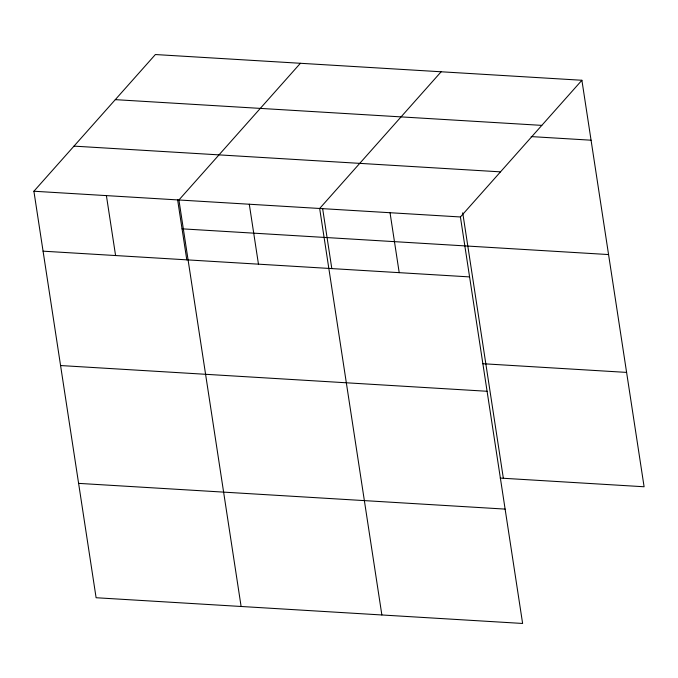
<?xml version="1.0" encoding="UTF-8"?>
<svg xmlns="http://www.w3.org/2000/svg" width="678" height="678" viewBox="0 0 678 678"><rect width="100%" height="100%" fill="white"/><g stroke="black" fill="none" stroke-linecap="round" stroke-linejoin="round"><path stroke-width="1.02" d="M581.894 80.267L460.413 216.968L522.619 623.463L96.107 597.733L33.9 191.238L155.381 54.537L581.894 80.267L644.1 486.762L500.203 478.083M300.396 63.283L178.916 199.985L241.114 606.488M441.149 71.775L319.66 208.477L381.867 614.971M115.294 99.649L541.807 125.379M531.196 136.592L591.072 140.202M73.987 146.126L500.5 171.856M33.9 191.238L460.413 216.968M182.06 228.833L608.573 254.564M43.07 251.174L469.583 276.904M482.702 363.713L626.599 372.4M60.571 365.544L487.084 391.274M78.606 483.372L505.118 509.102M462.727 212.807L503.347 478.27M390.036 212.722L399.206 272.658M322.618 208.477L331.813 268.59M249.292 204.231L258.462 264.166M177.602 199.722L186.797 259.844M106.404 195.611L115.582 255.547"/></g></svg>
